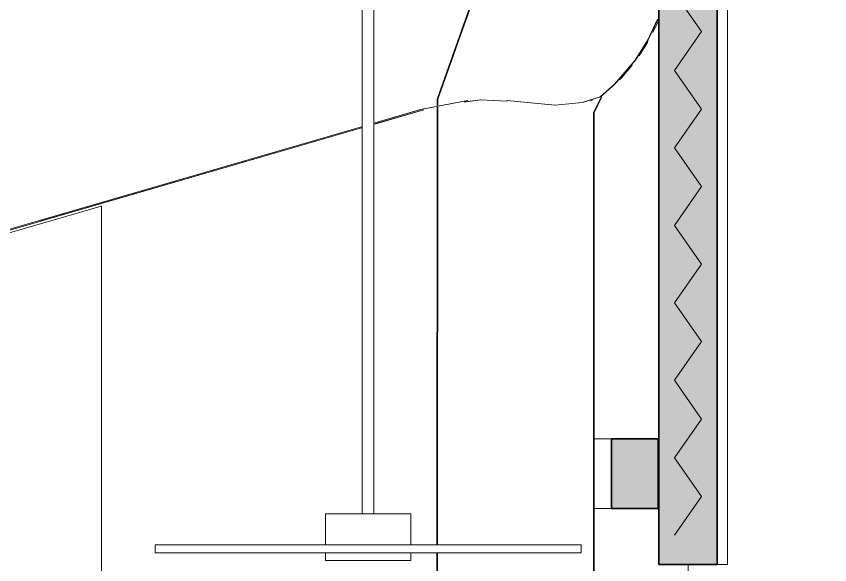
# Model space of a CAD drawing. Header units: millimetres. Extents: x 0 to 153524, y 0 to 59400.
# Drawn here: x 17793 to 19893, y 30249 to 31665 of the extents above; entities that cross this region are included whole.
import ezdxf

# ---------------------------------------------------------------- set-up
doc = ezdxf.new("R2010")
doc.units = ezdxf.units.MM
for name, color, linetype, lineweight in [('01_切断（構造・壁）', 7, 'Continuous', 35), ('03_切断（ガラス）', 5, 'Continuous', 13), ('05_断熱（仮）', 2, 'Continuous', 9), ('10_見えがかり', 7, 'Continuous', 13)]:
    doc.layers.add(name, color=color, linetype=linetype, lineweight=lineweight)

msp = doc.modelspace()

# ---------------------------------------------------------------- hatches: boundary and pattern name
at = {"layer": '01_切断（構造・壁）'}
for points in [[(19462.2, 32440.5), (19470.8, 32441.3), (19470.8, 32441.3), (19471, 32441.3), (19473.5, 32441.2), (19473.6, 32441.2), (19475.1, 32441.1), (19475.6, 32441.1), (19477.1, 32441.1), (19478.4, 32441.1), (19488.2, 32441.2), (19488.2, 32441.2), (19488.2, 32441.2), (19492, 32441.1), (19507.1, 32440.7), (19600.9, 32440.3), (19601.8, 32440.6), (19601.8, 31286.3), (19601.8, 30250), (19530.9, 30250), (19451.8, 30250), (19451.8, 31404.3), (19451.8, 32440.6)], [(19449.4, 30492.3), (19449.4, 30394), (19444.9, 30394), (19439.7, 30394), (19437.1, 30394), (19435.6, 30394), (19434.6, 30394), (19433.8, 30394), (19433.3, 30394), (19432.8, 30394), (19432.5, 30394), (19432.2, 30394), (19432, 30394), (19430.7, 30394), (19429.4, 30394), (19428.1, 30394), (19426.8, 30394), (19425.5, 30394), (19424.3, 30394), (19423, 30394), (19421.7, 30394), (19420.4, 30394), (19419.1, 30394), (19417.8, 30394), (19416.5, 30394), (19415.4, 30394), (19414, 30394), (19412.2, 30394), (19410.1, 30394), (19407.3, 30394), (19403.6, 30394), (19398.5, 30394), (19390.8, 30394), (19377.9, 30394), (19352.1, 30394), (19329.4, 30394), (19329.4, 30475.7), (19329.4, 30574), (19352.1, 30574), (19377.9, 30574), (19390.8, 30574), (19398.5, 30574), (19403.6, 30574), (19407.3, 30574), (19410.1, 30574), (19412.2, 30574), (19414, 30574), (19415.4, 30574), (19416.5, 30574), (19417.8, 30574), (19419.1, 30574), (19420.4, 30574), (19421.7, 30574), (19423, 30574), (19424.3, 30574), (19425.5, 30574), (19426.8, 30574), (19428.1, 30574), (19429.4, 30574), (19430.7, 30574), (19432, 30574), (19432.2, 30574), (19432.5, 30574), (19432.8, 30574), (19433.3, 30574), (19433.8, 30574), (19434.6, 30574), (19435.6, 30574), (19437.1, 30574), (19439.7, 30574), (19444.9, 30574), (19449.4, 30574)]]:
    msp.add_hatch(color=7, dxfattribs=at).paths.add_polyline_path(points)
at = {"layer": '05_断熱（仮）', "true_color": 0xf3d98b}
msp.add_hatch(color=8, dxfattribs=at).paths.add_polyline_path([(19476.8, 32416.1), (19477.8, 32416.1), (19478.6, 32416.1), (19488.1, 32416.2), (19506.5, 32415.7), (19507, 32415.7), (19576.8, 32415.4), (19576.8, 30275), (19476.8, 30275)])

# ---------------------------------------------------------------- linework, layer by layer
at = {"layer": '01_切断（構造・壁）'}
for points in [[(19462.2, 32440.5), (19470.8, 32441.3), (19470.8, 32441.3), (19471, 32441.3), (19473.5, 32441.2), (19473.6, 32441.2), (19475.1, 32441.1), (19475.6, 32441.1), (19477.1, 32441.1), (19478.4, 32441.1), (19488.2, 32441.2), (19488.2, 32441.2), (19488.2, 32441.2), (19492, 32441.1), (19507.1, 32440.7), (19600.9, 32440.3), (19601.8, 32440.6), (19601.8, 31286.3), (19601.8, 30250), (19530.9, 30250), (19451.8, 30250), (19451.8, 31404.3), (19451.8, 32440.6), (19462.2, 32440.5)], [(19449.4, 30492.3), (19449.4, 30394), (19444.9, 30394), (19439.7, 30394), (19437.1, 30394), (19435.6, 30394), (19434.6, 30394), (19433.8, 30394), (19433.3, 30394), (19432.8, 30394), (19432.5, 30394), (19432.2, 30394), (19432, 30394), (19430.7, 30394), (19429.4, 30394), (19428.1, 30394), (19426.8, 30394), (19425.5, 30394), (19424.3, 30394), (19423, 30394), (19421.7, 30394), (19420.4, 30394), (19419.1, 30394), (19417.8, 30394), (19416.5, 30394), (19415.4, 30394), (19414, 30394), (19412.2, 30394), (19410.1, 30394), (19407.3, 30394), (19403.6, 30394), (19398.5, 30394), (19390.8, 30394), (19377.9, 30394), (19352.1, 30394), (19329.4, 30394), (19329.4, 30475.7), (19329.4, 30574), (19352.1, 30574), (19377.9, 30574), (19390.8, 30574), (19398.5, 30574), (19403.6, 30574), (19407.3, 30574), (19410.1, 30574), (19412.2, 30574), (19414, 30574), (19415.4, 30574), (19416.5, 30574), (19417.8, 30574), (19419.1, 30574), (19420.4, 30574), (19421.7, 30574), (19423, 30574), (19424.3, 30574), (19425.5, 30574), (19426.8, 30574), (19428.1, 30574), (19429.4, 30574), (19430.7, 30574), (19432, 30574), (19432.2, 30574), (19432.5, 30574), (19432.8, 30574), (19433.3, 30574), (19433.8, 30574), (19434.6, 30574), (19435.6, 30574), (19437.1, 30574), (19439.7, 30574), (19444.9, 30574), (19449.4, 30574), (19449.4, 30492.3)]]:
    msp.add_lwpolyline(points, dxfattribs=at)
at = {"layer": '03_切断（ガラス）'}
msp.add_lwpolyline([(19526.8, 30250), (19526.8, 29050)], dxfattribs=at)
at = {"layer": '05_断熱（仮）'}
msp.add_lwpolyline([(19491.8, 30325), (19561.8, 30425), (19491.8, 30525), (19561.8, 30625), (19491.8, 30725), (19561.8, 30825), (19491.8, 30925), (19561.8, 31025), (19491.8, 31125), (19561.8, 31225), (19491.8, 31325), (19561.8, 31425), (19491.8, 31525), (19561.8, 31625), (19491.8, 31725), (19561.8, 31825), (19491.8, 31925), (19561.8, 32025), (19491.8, 32125), (19561.8, 32225), (19491.8, 32325)], dxfattribs=at)
at = {"layer": '10_見えがかり'}
for points in [[(19603.6, 32441.5), (19892.6, 32441.6), (19711.5, 32440.1), (19657.3, 32440.4), (19647.2, 32440.2), (19628.4, 32439.9), (19628.4, 30250), (19603.8, 30250)], [(18879.1, 31434.1), (18879.1, 31450.9), (19129.8, 32157.7)], [(19132, 32158.3), (18881.1, 31450.9)], [(18686.1, 30382), (18686.1, 32028)], [(18716.1, 32034.5), (18716.1, 30382)], [(19448.3, 31654.9), (19424.3, 31603.7), (19391.1, 31551.5), (19338.2, 31489.8), (19301, 31456.3), (19254.8, 31442), (19184.1, 31435.5), (19183.1, 31435.5), (19059, 31447.2), (19060, 31447.2), (19183.6, 31435.6), (19253.8, 31442), (19300, 31456.3), (19337.2, 31489.8), (19390.1, 31551.5), (19423.3, 31603.7), (19448.3, 31657.1)], [(19448.3, 31650), (19446.9, 31645.7), (19435.6, 31623.1)], [(19423.4, 31598.5), (19422.6, 31596.9), (19400.4, 31562.4)], [(19382.2, 31538.1), (19356.3, 31506.5), (19349.9, 31500.3)], [(19293.6, 27470.9), (19293.3, 27471.6), (19282.1, 27534.4), (19282.7, 31415.7), (19301.5, 31454.4)], [(19304.7, 31457), (19284.6, 31415.7), (19284.1, 27534.4), (19295.3, 27471.6), (19295.6, 27470.9)], [(18718.1, 31389.5), (18836.5, 31423.9), (18957.2, 31447.2), (18958.2, 31447.2), (18837.5, 31423.9), (18718.1, 31389.2)], [(18881.1, 31450.9), (18881.1, 31434.5)], [(19059.8, 31445.1), (18991.1, 31449.2), (18948.9, 31443.3)], [(18951.5, 31443.8), (18990.4, 31449.3), (18991.4, 31449.3), (19058.6, 31445.3)], [(19279.9, 31447.7), (19276.6, 31446.4), (19274.8, 31446.1)], [(18844.5, 31423.2), (18718.1, 31386.5)], [(18718.1, 31386.8), (18841.5, 31422.6)], [(18878.2, 30302), (18879, 31395.6), (18879.1, 31429.9)], [(18881, 31430.3), (18881, 31395.6), (18880.2, 30302)], [(15518.1, 30458.5), (18684.1, 31379.6)], [(18684.1, 31379.3), (15518.1, 30458.3)], [(18684.1, 31376.6), (17036, 30897.7)], [(17854.2, 31135.8), (18684.1, 31376.9)], [(15518.1, 30449.3), (18011.6, 31174.3)], [(18011.6, 31174.3), (18012.9, 31174.3), (18012.9, 28652)], [(19286.5, 30574), (19326.9, 30574)], [(19326.9, 30394), (19286.5, 30394)], [(18591.1, 30302), (18591.1, 30380), (18811.1, 30380), (18811.1, 30302)], [(18151.1, 30280), (18151.1, 30300), (19251.1, 30300), (19251.1, 30280), (18151.1, 30280)], [(18591.1, 30260), (18591.1, 30278)], [(18811.1, 30278), (18811.1, 30260), (18591.1, 30260)], [(18865.1, 27470.6), (18876.3, 27515.7), (18878.2, 30278)], [(18880.2, 30278), (18878.3, 27515.7), (18867, 27470.6)]]:
    msp.add_lwpolyline(points, dxfattribs=at)

doc.saveas('drawing.dxf')
